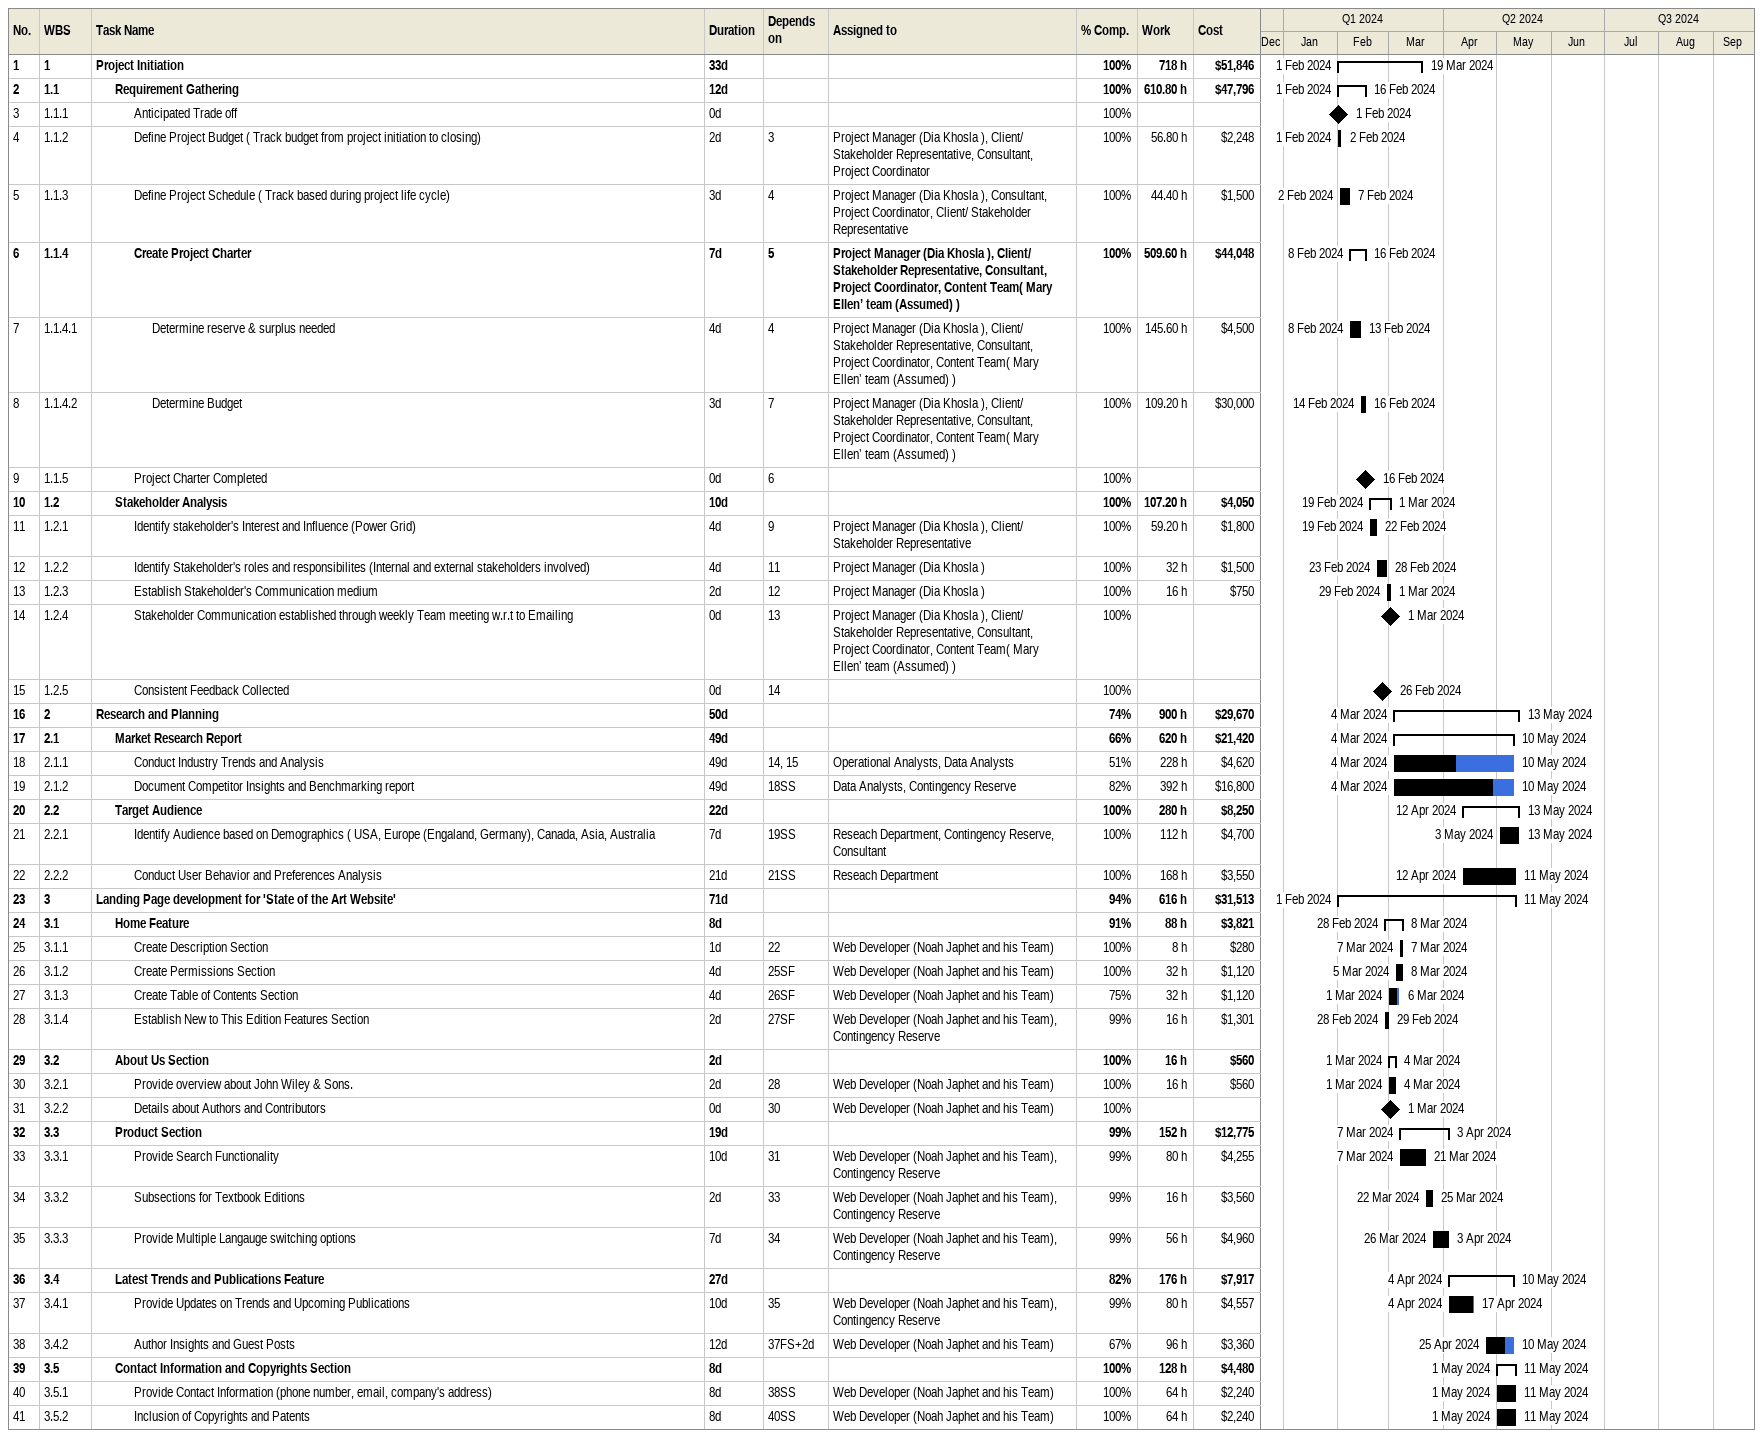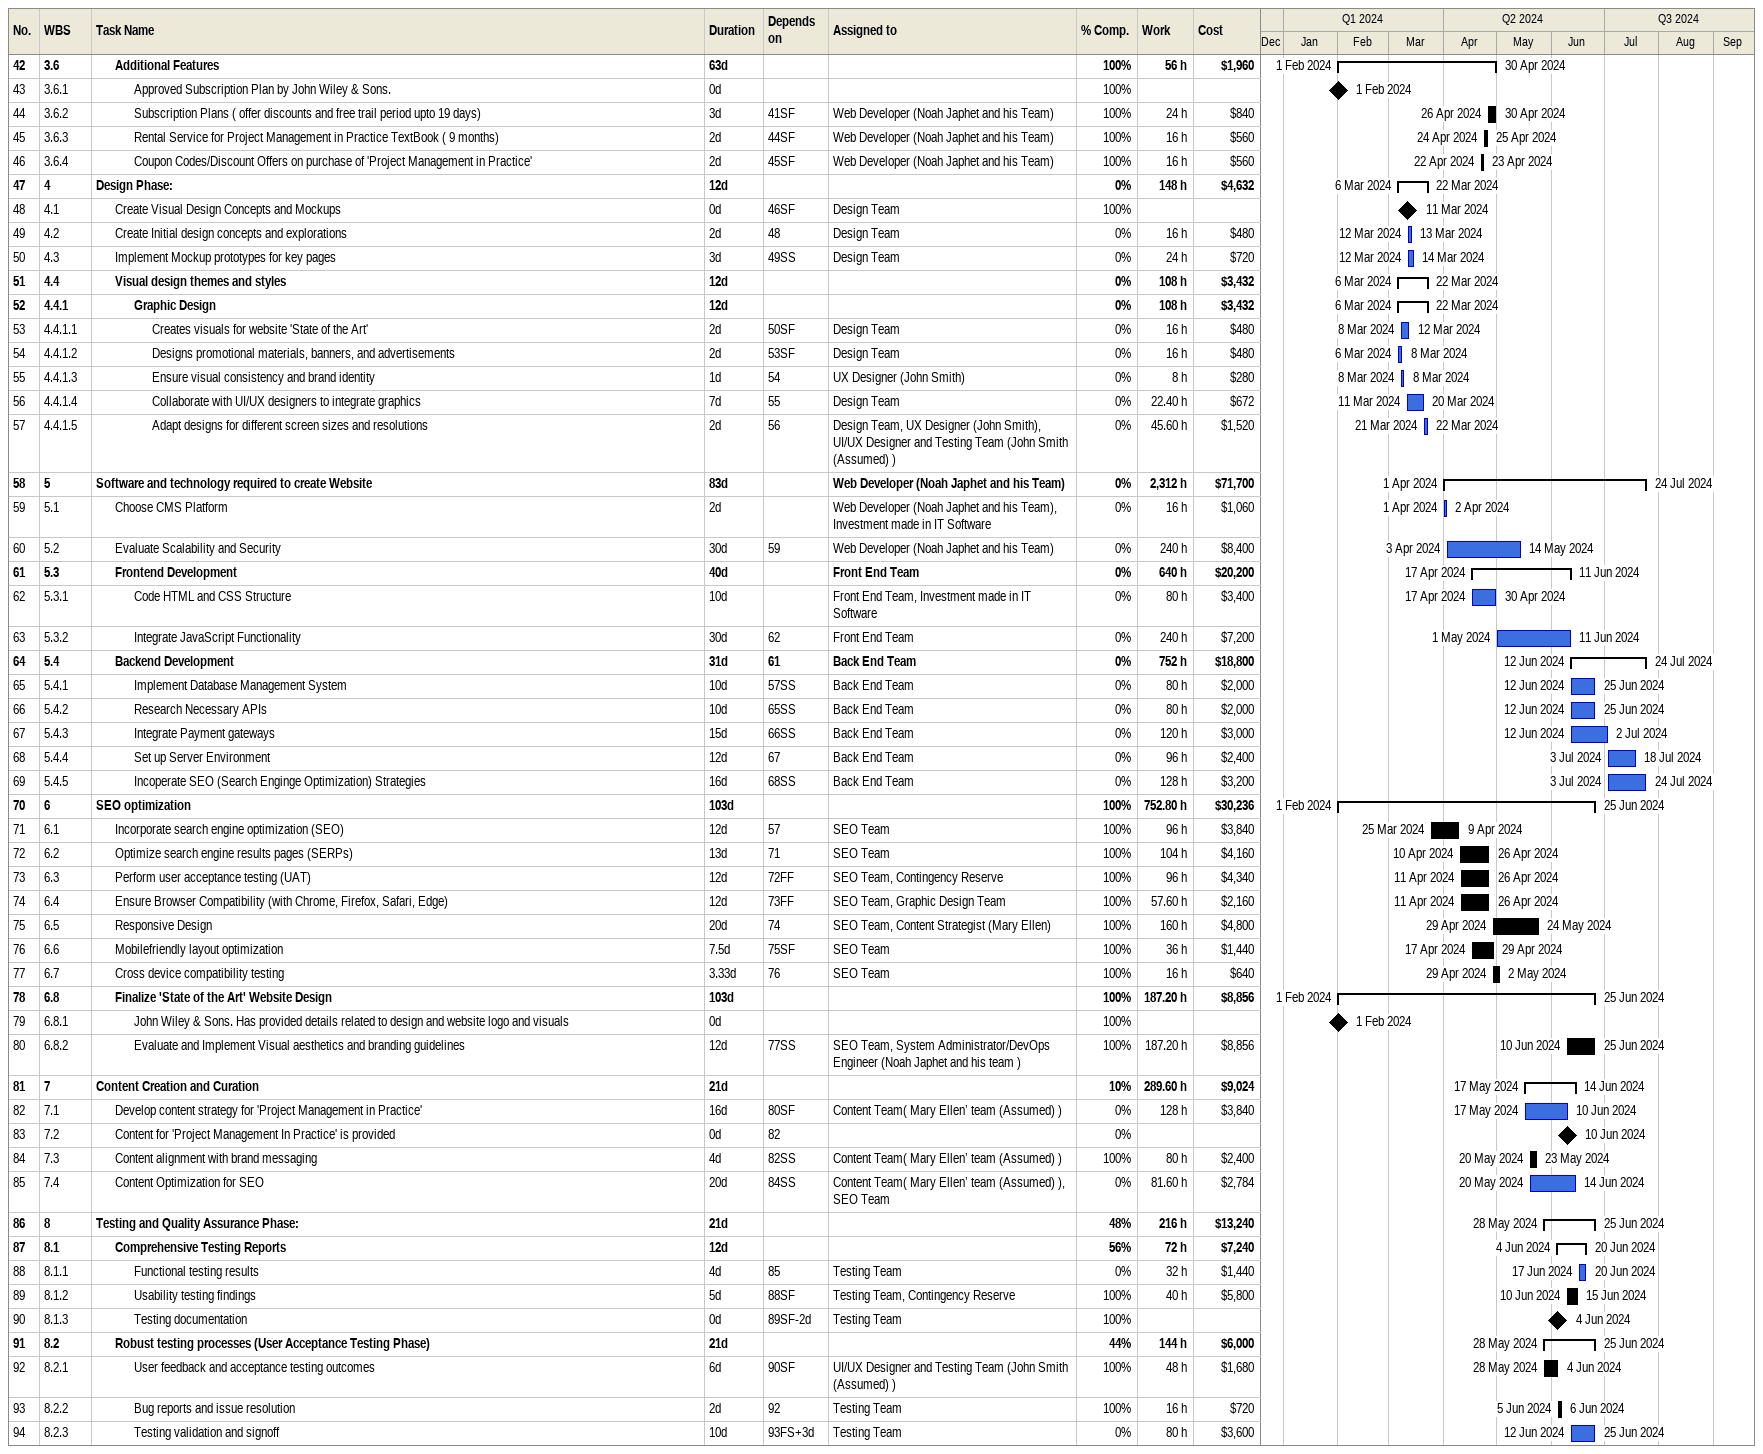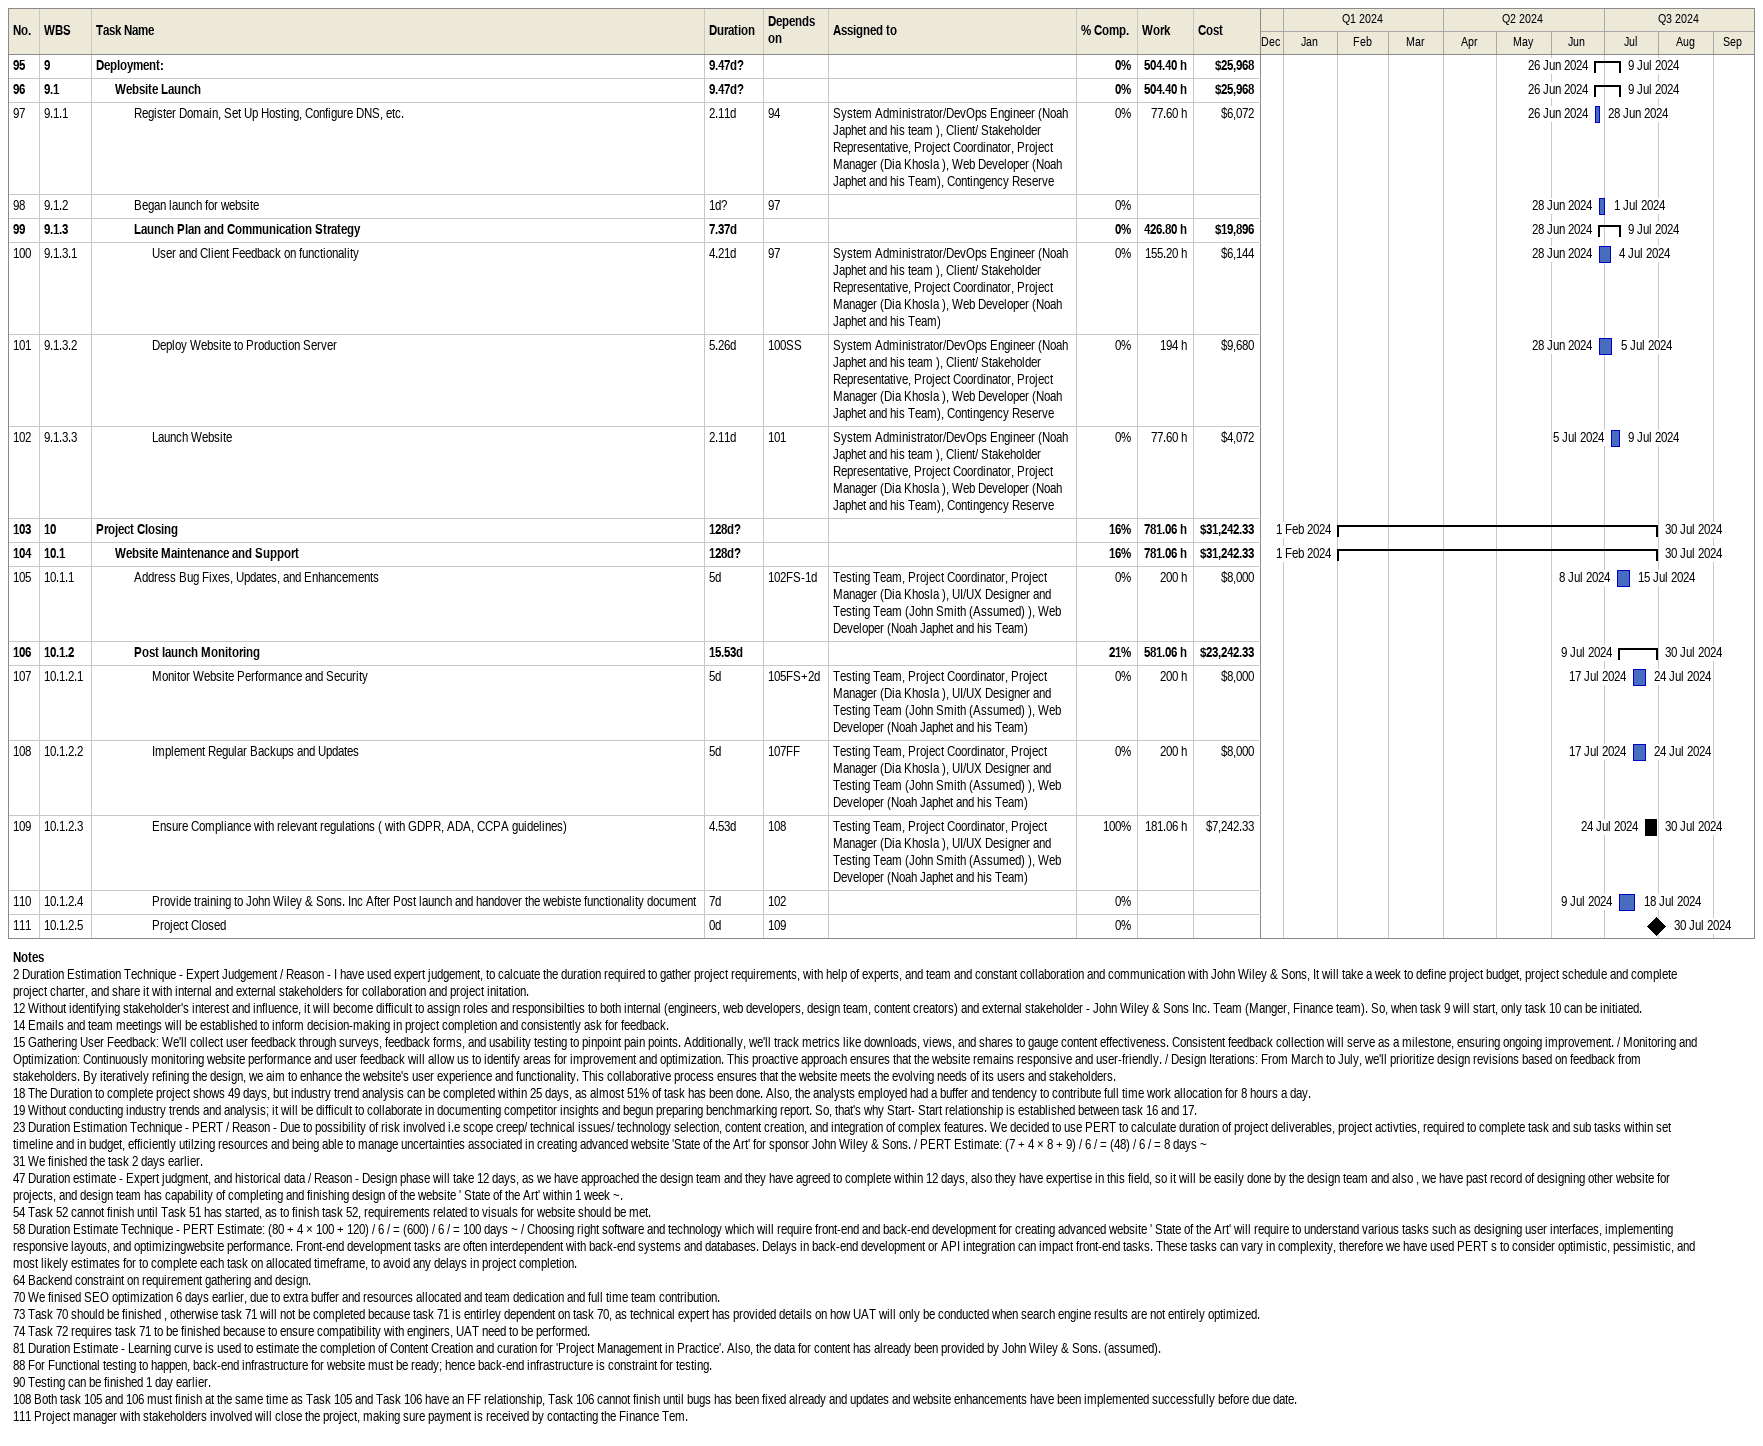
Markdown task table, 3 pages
| ID | WBS | Task | Duration | Start | Finish | Predecessors | Resources | % complete | Work (h) | Cost ($) |
|---|---|---|---|---|---|---|---|---|---|---|
| 1 | 1 | **Project Initiation** | 33d | 2024-02-01 | 2024-03-19 |  |  | 100 | 718 | 51846 |
| 2 | 1.1 | **Requirement Gathering** | 12d | 2024-02-01 | 2024-02-16 |  |  | 100 | 610.80 | 47796 |
| 3 | 1.1.1 | Anticipated Trade off | 0d | 2024-02-01 | 2024-02-01 |  |  | 100 |  |  |
| 4 | 1.1.2 | Define Project Budget ( Track budget from project initiation to closing) | 2d | 2024-02-01 | 2024-02-02 | 3 | Project Manager (Dia Khosla ), Client/ Stakeholder Representative, Consultant, Project Coordinator | 100 | 56.80 | 2248 |
| 5 | 1.1.3 | Define Project Schedule ( Track based during project life cycle) | 3d | 2024-02-02 | 2024-02-07 | 4 | Project Manager (Dia Khosla ), Consultant, Project Coordinator, Client/ Stakeholder Representative | 100 | 44.40 | 1500 |
| 6 | 1.1.4 | **Create Project Charter** | 7d | 2024-02-08 | 2024-02-16 | 5 | Project Manager (Dia Khosla ), Client/ Stakeholder Representative, Consultant, Project Coordinator, Content Team( Mary Ellen’ team (Assumed) ) | 100 | 509.60 | 44048 |
| 7 | 1.1.4.1 | Determine reserve & surplus needed | 4d | 2024-02-08 | 2024-02-13 | 4 | Project Manager (Dia Khosla ), Client/ Stakeholder Representative, Consultant, Project Coordinator, Content Team( Mary Ellen’ team (Assumed) ) | 100 | 145.60 | 4500 |
| 8 | 1.1.4.2 | Determine Budget | 3d | 2024-02-14 | 2024-02-16 | 7 | Project Manager (Dia Khosla ), Client/ Stakeholder Representative, Consultant, Project Coordinator, Content Team( Mary Ellen’ team (Assumed) ) | 100 | 109.20 | 30000 |
| 9 | 1.1.5 | Project Charter Completed | 0d | 2024-02-16 | 2024-02-16 | 6 |  | 100 |  |  |
| 10 | 1.2 | **Stakeholder Analysis** | 10d | 2024-02-19 | 2024-03-01 |  |  | 100 | 107.20 | 4050 |
| 11 | 1.2.1 | Identify stakeholder's Interest and Influence (Power Grid) | 4d | 2024-02-19 | 2024-02-22 | 9 | Project Manager (Dia Khosla ), Client/ Stakeholder Representative | 100 | 59.20 | 1800 |
| 12 | 1.2.2 | Identify Stakeholder's roles and responsibilites (Internal and external stakeholders involved) | 4d | 2024-02-23 | 2024-02-28 | 11 | Project Manager (Dia Khosla ) | 100 | 32 | 1500 |
| 13 | 1.2.3 | Establish Stakeholder's Communication medium | 2d | 2024-02-29 | 2024-03-01 | 12 | Project Manager (Dia Khosla ) | 100 | 16 | 750 |
| 14 | 1.2.4 | Stakeholder Communication established through weekly Team meeting w.r.t to Emailing | 0d | 2024-03-01 | 2024-03-01 | 13 | Project Manager (Dia Khosla ), Client/ Stakeholder Representative, Consultant, Project Coordinator, Content Team( Mary Ellen’ team (Assumed) ) | 100 |  |  |
| 15 | 1.2.5 | Consistent Feedback Collected | 0d | 2024-02-26 | 2024-02-26 | 14 |  | 100 |  |  |
| 16 | 2 | **Research and Planning** | 50d | 2024-03-04 | 2024-05-13 |  |  | 74 | 900 | 29670 |
| 17 | 2.1 | **Market Research Report** | 49d | 2024-03-04 | 2024-05-10 |  |  | 66 | 620 | 21420 |
| 18 | 2.1.1 | Conduct Industry Trends and Analysis | 49d | 2024-03-04 | 2024-05-10 | 14, 15 | Operational Analysts, Data Analysts | 51 | 228 | 4620 |
| 19 | 2.1.2 | Document Competitor Insights and Benchmarking report | 49d | 2024-03-04 | 2024-05-10 | 18SS | Data Analysts, Contingency Reserve | 82 | 392 | 16800 |
| 20 | 2.2 | **Target Audience** | 22d | 2024-04-12 | 2024-05-13 |  |  | 100 | 280 | 8250 |
| 21 | 2.2.1 | Identify Audience based on Demographics ( USA, Europe (Engaland, Germany), Canada, Asia, Australia | 7d | 2024-05-03 | 2024-05-13 | 19SS | Reseach Department, Contingency Reserve, Consultant | 100 | 112 | 4700 |
| 22 | 2.2.2 | Conduct User Behavior and Preferences Analysis | 21d | 2024-04-12 | 2024-05-11 | 21SS | Reseach Department | 100 | 168 | 3550 |
| 23 | 3 | **Landing Page development for 'State of the Art Website'** | 71d | 2024-02-01 | 2024-05-11 |  |  | 94 | 616 | 31513 |
| 24 | 3.1 | **Home Feature** | 8d | 2024-02-28 | 2024-03-08 |  |  | 91 | 88 | 3821 |
| 25 | 3.1.1 | Create Description Section | 1d | 2024-03-07 | 2024-03-07 | 22 | Web Developer (Noah Japhet and his Team) | 100 | 8 | 280 |
| 26 | 3.1.2 | Create Permissions Section | 4d | 2024-03-05 | 2024-03-08 | 25SF | Web Developer (Noah Japhet and his Team) | 100 | 32 | 1120 |
| 27 | 3.1.3 | Create Table of Contents Section | 4d | 2024-03-01 | 2024-03-06 | 26SF | Web Developer (Noah Japhet and his Team) | 75 | 32 | 1120 |
| 28 | 3.1.4 | Establish New to This Edition Features Section | 2d | 2024-02-28 | 2024-02-29 | 27SF | Web Developer (Noah Japhet and his Team), Contingency Reserve | 99 | 16 | 1301 |
| 29 | 3.2 | **About Us Section** | 2d | 2024-03-01 | 2024-03-04 |  |  | 100 | 16 | 560 |
| 30 | 3.2.1 | Provide overview about John Wiley & Sons. | 2d | 2024-03-01 | 2024-03-04 | 28 | Web Developer (Noah Japhet and his Team) | 100 | 16 | 560 |
| 31 | 3.2.2 | Details about Authors and Contributors | 0d | 2024-03-01 | 2024-03-01 | 30 | Web Developer (Noah Japhet and his Team) | 100 |  |  |
| 32 | 3.3 | **Product Section** | 19d | 2024-03-07 | 2024-04-03 |  |  | 99 | 152 | 12775 |
| 33 | 3.3.1 | Provide Search Functionality | 10d | 2024-03-07 | 2024-03-21 | 31 | Web Developer (Noah Japhet and his Team), Contingency Reserve | 99 | 80 | 4255 |
| 34 | 3.3.2 | Subsections for Textbook Editions | 2d | 2024-03-22 | 2024-03-25 | 33 | Web Developer (Noah Japhet and his Team), Contingency Reserve | 99 | 16 | 3560 |
| 35 | 3.3.3 | Provide Multiple Langauge switching options | 7d | 2024-03-26 | 2024-04-03 | 34 | Web Developer (Noah Japhet and his Team), Contingency Reserve | 99 | 56 | 4960 |
| 36 | 3.4 | **Latest Trends and Publications Feature** | 27d | 2024-04-04 | 2024-05-10 |  |  | 82 | 176 | 7917 |
| 37 | 3.4.1 | Provide Updates on Trends and Upcoming Publications | 10d | 2024-04-04 | 2024-04-17 | 35 | Web Developer (Noah Japhet and his Team), Contingency Reserve | 99 | 80 | 4557 |
| 38 | 3.4.2 | Author Insights and Guest Posts | 12d | 2024-04-25 | 2024-05-10 | 37FS+2d | Web Developer (Noah Japhet and his Team) | 67 | 96 | 3360 |
| 39 | 3.5 | **Contact Information and Copyrights Section** | 8d | 2024-05-01 | 2024-05-11 |  |  | 100 | 128 | 4480 |
| 40 | 3.5.1 | Provide Contact Information (phone number, email, company's address) | 8d | 2024-05-01 | 2024-05-11 | 38SS | Web Developer (Noah Japhet and his Team) | 100 | 64 | 2240 |
| 41 | 3.5.2 | Inclusion of Copyrights and Patents | 8d | 2024-05-01 | 2024-05-11 | 40SS | Web Developer (Noah Japhet and his Team) | 100 | 64 | 2240 |
| 42 | 3.6 | **Additional Features** | 63d | 2024-02-01 | 2024-04-30 |  |  | 100 | 56 | 1960 |
| 43 | 3.6.1 | Approved Subscription Plan by John Wiley & Sons. | 0d | 2024-02-01 | 2024-02-01 |  |  | 100 |  |  |
| 44 | 3.6.2 | Subscription Plans ( offer discounts and free trail period upto 19 days) | 3d | 2024-04-26 | 2024-04-30 | 41SF | Web Developer (Noah Japhet and his Team) | 100 | 24 | 840 |
| 45 | 3.6.3 | Rental Service for Project Management in Practice TextBook ( 9 months) | 2d | 2024-04-24 | 2024-04-25 | 44SF | Web Developer (Noah Japhet and his Team) | 100 | 16 | 560 |
| 46 | 3.6.4 | Coupon Codes/Discount Offers on purchase of 'Project Management in Practice' | 2d | 2024-04-22 | 2024-04-23 | 45SF | Web Developer (Noah Japhet and his Team) | 100 | 16 | 560 |
| 47 | 4 | **Design Phase:** | 12d | 2024-03-06 | 2024-03-22 |  |  | 0 | 148 | 4632 |
| 48 | 4.1 | Create Visual Design Concepts and Mockups | 0d | 2024-03-11 | 2024-03-11 | 46SF | Design Team | 100 |  |  |
| 49 | 4.2 | Create Initial design concepts and explorations | 2d | 2024-03-12 | 2024-03-13 | 48 | Design Team | 0 | 16 | 480 |
| 50 | 4.3 | Implement Mockup prototypes for key pages | 3d | 2024-03-12 | 2024-03-14 | 49SS | Design Team | 0 | 24 | 720 |
| 51 | 4.4 | **Visual design themes and styles** | 12d | 2024-03-06 | 2024-03-22 |  |  | 0 | 108 | 3432 |
| 52 | 4.4.1 | **Graphic Design** | 12d | 2024-03-06 | 2024-03-22 |  |  | 0 | 108 | 3432 |
| 53 | 4.4.1.1 | Creates visuals for website 'State of the Art' | 2d | 2024-03-08 | 2024-03-12 | 50SF | Design Team | 0 | 16 | 480 |
| 54 | 4.4.1.2 | Designs promotional materials, banners, and advertisements | 2d | 2024-03-06 | 2024-03-08 | 53SF | Design Team | 0 | 16 | 480 |
| 55 | 4.4.1.3 | Ensure visual consistency and brand identity | 1d | 2024-03-08 | 2024-03-08 | 54 | UX Designer (John Smith) | 0 | 8 | 280 |
| 56 | 4.4.1.4 | Collaborate with UI/UX designers to integrate graphics | 7d | 2024-03-11 | 2024-03-20 | 55 | Design Team | 0 | 22.40 | 672 |
| 57 | 4.4.1.5 | Adapt designs for different screen sizes and resolutions | 2d | 2024-03-21 | 2024-03-22 | 56 | Design Team, UX Designer (John Smith), UI/UX Designer and Testing Team (John Smith (Assumed) ) | 0 | 45.60 | 1520 |
| 58 | 5 | **Software and technology required to create Website** | 83d | 2024-04-01 | 2024-07-24 |  | Web Developer (Noah Japhet and his Team) | 0 | 2312 | 71700 |
| 59 | 5.1 | Choose CMS Platform | 2d | 2024-04-01 | 2024-04-02 |  | Web Developer (Noah Japhet and his Team), Investment made in IT Software | 0 | 16 | 1060 |
| 60 | 5.2 | Evaluate Scalability and Security | 30d | 2024-04-03 | 2024-05-14 | 59 | Web Developer (Noah Japhet and his Team) | 0 | 240 | 8400 |
| 61 | 5.3 | **Frontend Development** | 40d | 2024-04-17 | 2024-06-11 |  | Front End Team | 0 | 640 | 20200 |
| 62 | 5.3.1 | Code HTML and CSS Structure | 10d | 2024-04-17 | 2024-04-30 |  | Front End Team, Investment made in IT Software | 0 | 80 | 3400 |
| 63 | 5.3.2 | Integrate JavaScript Functionality | 30d | 2024-05-01 | 2024-06-11 | 62 | Front End Team | 0 | 240 | 7200 |
| 64 | 5.4 | **Backend Development** | 31d | 2024-06-12 | 2024-07-24 | 61 | Back End Team | 0 | 752 | 18800 |
| 65 | 5.4.1 | Implement Database Management System | 10d | 2024-06-12 | 2024-06-25 | 57SS | Back End Team | 0 | 80 | 2000 |
| 66 | 5.4.2 | Research Necessary APIs | 10d | 2024-06-12 | 2024-06-25 | 65SS | Back End Team | 0 | 80 | 2000 |
| 67 | 5.4.3 | Integrate Payment gateways | 15d | 2024-06-12 | 2024-07-02 | 66SS | Back End Team | 0 | 120 | 3000 |
| 68 | 5.4.4 | Set up Server Environment | 12d | 2024-07-03 | 2024-07-18 | 67 | Back End Team | 0 | 96 | 2400 |
| 69 | 5.4.5 | Incoperate SEO (Search Enginge Optimization) Strategies | 16d | 2024-07-03 | 2024-07-24 | 68SS | Back End Team | 0 | 128 | 3200 |
| 70 | 6 | **SEO optimization** | 103d | 2024-02-01 | 2024-06-25 |  |  | 100 | 752.80 | 30236 |
| 71 | 6.1 | Incorporate search engine optimization (SEO) | 12d | 2024-03-25 | 2024-04-09 | 57 | SEO Team | 100 | 96 | 3840 |
| 72 | 6.2 | Optimize search engine results pages (SERPs) | 13d | 2024-04-10 | 2024-04-26 | 71 | SEO Team | 100 | 104 | 4160 |
| 73 | 6.3 | Perform user acceptance testing (UAT) | 12d | 2024-04-11 | 2024-04-26 | 72FF | SEO Team, Contingency Reserve | 100 | 96 | 4340 |
| 74 | 6.4 | Ensure Browser Compatibility (with Chrome, Firefox, Safari, Edge) | 12d | 2024-04-11 | 2024-04-26 | 73FF | SEO Team, Graphic Design Team | 100 | 57.60 | 2160 |
| 75 | 6.5 | Responsive Design | 20d | 2024-04-29 | 2024-05-24 | 74 | SEO Team, Content Strategist (Mary Ellen) | 100 | 160 | 4800 |
| 76 | 6.6 | Mobilefriendly layout optimization | 7.5d | 2024-04-17 | 2024-04-29 | 75SF | SEO Team | 100 | 36 | 1440 |
| 77 | 6.7 | Cross device compatibility testing | 3.33d | 2024-04-29 | 2024-05-02 | 76 | SEO Team | 100 | 16 | 640 |
| 78 | 6.8 | **Finalize 'State of the Art' Website Design** | 103d | 2024-02-01 | 2024-06-25 |  |  | 100 | 187.20 | 8856 |
| 79 | 6.8.1 | John Wiley & Sons. Has provided details related to design and website logo and visuals | 0d | 2024-02-01 | 2024-02-01 |  |  | 100 |  |  |
| 80 | 6.8.2 | Evaluate and Implement Visual aesthetics and branding guidelines | 12d | 2024-06-10 | 2024-06-25 | 77SS | SEO Team, System Administrator/DevOps Engineer (Noah Japhet and his team ) | 100 | 187.20 | 8856 |
| 81 | 7 | **Content Creation and Curation** | 21d | 2024-05-17 | 2024-06-14 |  |  | 10 | 289.60 | 9024 |
| 82 | 7.1 | Develop content strategy for 'Project Management in Practice' | 16d | 2024-05-17 | 2024-06-10 | 80SF | Content Team( Mary Ellen’ team (Assumed) ) | 0 | 128 | 3840 |
| 83 | 7.2 | Content for 'Project Management In Practice' is provided | 0d | 2024-06-10 | 2024-06-10 | 82 |  | 0 |  |  |
| 84 | 7.3 | Content alignment with brand messaging | 4d | 2024-05-20 | 2024-05-23 | 82SS | Content Team( Mary Ellen’ team (Assumed) ) | 100 | 80 | 2400 |
| 85 | 7.4 | Content Optimization for SEO | 20d | 2024-05-20 | 2024-06-14 | 84SS | Content Team( Mary Ellen’ team (Assumed) ), SEO Team | 0 | 81.60 | 2784 |
| 86 | 8 | **Testing and Quality Assurance Phase:** | 21d | 2024-05-28 | 2024-06-25 |  |  | 48 | 216 | 13240 |
| 87 | 8.1 | **Comprehensive Testing Reports** | 12d | 2024-06-04 | 2024-06-20 |  |  | 56 | 72 | 7240 |
| 88 | 8.1.1 | Functional testing results | 4d | 2024-06-17 | 2024-06-20 | 85 | Testing Team | 0 | 32 | 1440 |
| 89 | 8.1.2 | Usability testing findings | 5d | 2024-06-10 | 2024-06-15 | 88SF | Testing Team, Contingency Reserve | 100 | 40 | 5800 |
| 90 | 8.1.3 | Testing documentation | 0d | 2024-06-04 | 2024-06-04 | 89SF-2d | Testing Team | 100 |  |  |
| 91 | 8.2 | **Robust testing processes (User Acceptance Testing Phase)** | 21d | 2024-05-28 | 2024-06-25 |  |  | 44 | 144 | 6000 |
| 92 | 8.2.1 | User feedback and acceptance testing outcomes | 6d | 2024-05-28 | 2024-06-04 | 90SF | UI/UX Designer and Testing Team (John Smith (Assumed) ) | 100 | 48 | 1680 |
| 93 | 8.2.2 | Bug reports and issue resolution | 2d | 2024-06-05 | 2024-06-06 | 92 | Testing Team | 100 | 16 | 720 |
| 94 | 8.2.3 | Testing validation and signoff | 10d | 2024-06-12 | 2024-06-25 | 93FS+3d | Testing Team | 0 | 80 | 3600 |
| 95 | 9 | **Deployment:** | 9.47d? | 2024-06-26 | 2024-07-09 |  |  | 0 | 504.40 | 25968 |
| 96 | 9.1 | **Website Launch** | 9.47d? | 2024-06-26 | 2024-07-09 |  |  | 0 | 504.40 | 25968 |
| 97 | 9.1.1 | Register Domain, Set Up Hosting, Configure DNS, etc. | 2.11d | 2024-06-26 | 2024-06-28 | 94 | System Administrator/DevOps Engineer (Noah Japhet and his team ), Client/ Stakeholder Representative, Project Coordinator, Project Manager (Dia Khosla ), Web Developer (Noah Japhet and his Team), Contingency Reserve | 0 | 77.60 | 6072 |
| 98 | 9.1.2 | Began launch for website | 1d? | 2024-06-28 | 2024-07-01 | 97 |  | 0 |  |  |
| 99 | 9.1.3 | **Launch Plan and Communication Strategy** | 7.37d | 2024-06-28 | 2024-07-09 |  |  | 0 | 426.80 | 19896 |
| 100 | 9.1.3.1 | User and Client Feedback on functionality | 4.21d | 2024-06-28 | 2024-07-04 | 97 | System Administrator/DevOps Engineer (Noah Japhet and his team ), Client/ Stakeholder Representative, Project Coordinator, Project Manager (Dia Khosla ), Web Developer (Noah Japhet and his Team) | 0 | 155.20 | 6144 |
| 101 | 9.1.3.2 | Deploy Website to Production Server | 5.26d | 2024-06-28 | 2024-07-05 | 100SS | System Administrator/DevOps Engineer (Noah Japhet and his team ), Client/ Stakeholder Representative, Project Coordinator, Project Manager (Dia Khosla ), Web Developer (Noah Japhet and his Team), Contingency Reserve | 0 | 194 | 9680 |
| 102 | 9.1.3.3 | Launch Website | 2.11d | 2024-07-05 | 2024-07-09 | 101 | System Administrator/DevOps Engineer (Noah Japhet and his team ), Client/ Stakeholder Representative, Project Coordinator, Project Manager (Dia Khosla ), Web Developer (Noah Japhet and his Team), Contingency Reserve | 0 | 77.60 | 4072 |
| 103 | 10 | **Project Closing** | 128d? | 2024-02-01 | 2024-07-30 |  |  | 16 | 781.06 | 31242.33 |
| 104 | 10.1 | **Website Maintenance and Support** | 128d? | 2024-02-01 | 2024-07-30 |  |  | 16 | 781.06 | 31242.33 |
| 105 | 10.1.1 | Address Bug Fixes, Updates, and Enhancements | 5d | 2024-07-08 | 2024-07-15 | 102FS-1d | Testing Team, Project Coordinator, Project Manager (Dia Khosla ), UI/UX Designer and Testing Team (John Smith (Assumed) ), Web Developer (Noah Japhet and his Team) | 0 | 200 | 8000 |
| 106 | 10.1.2 | **Post launch Monitoring** | 15.53d | 2024-07-09 | 2024-07-30 |  |  | 21 | 581.06 | 23242.33 |
| 107 | 10.1.2.1 | Monitor Website Performance and Security | 5d | 2024-07-17 | 2024-07-24 | 105FS+2d | Testing Team, Project Coordinator, Project Manager (Dia Khosla ), UI/UX Designer and Testing Team (John Smith (Assumed) ), Web Developer (Noah Japhet and his Team) | 0 | 200 | 8000 |
| 108 | 10.1.2.2 | Implement Regular Backups and Updates | 5d | 2024-07-17 | 2024-07-24 | 107FF | Testing Team, Project Coordinator, Project Manager (Dia Khosla ), UI/UX Designer and Testing Team (John Smith (Assumed) ), Web Developer (Noah Japhet and his Team) | 0 | 200 | 8000 |
| 109 | 10.1.2.3 | Ensure Compliance with relevant regulations ( with GDPR, ADA, CCPA guidelines) | 4.53d | 2024-07-24 | 2024-07-30 | 108 | Testing Team, Project Coordinator, Project Manager (Dia Khosla ), UI/UX Designer and Testing Team (John Smith (Assumed) ), Web Developer (Noah Japhet and his Team) | 100 | 181.06 | 7242.33 |
| 110 | 10.1.2.4 | Provide training to John Wiley & Sons. Inc After Post launch and handover the webiste functionality document | 7d | 2024-07-09 | 2024-07-18 | 102 |  | 0 |  |  |
| 111 | 10.1.2.5 | Project Closed | 0d | 2024-07-30 | 2024-07-30 | 109 |  | 0 |  |  |

Notes
- 2: Duration Estimation Technique - Expert Judgement / Reason - I have used expert judgement, to calcuate the duration required to gather project requirements, with help of experts, and team and constant collaboration and communication with John Wiley & Sons, It will take a week to define project budget, project schedule and complete project charter, and share it with internal and external stakeholders for collaboration and project initation.
- 12: Without identifying stakeholder's interest and influence, it will become difficult to assign roles and responsibilties to both internal (engineers, web developers, design team, content creators) and external stakeholder - John Wiley & Sons Inc. Team (Manger, Finance team). So, when task 9 will start, only task 10 can be initiated.
- 14: Emails and team meetings will be established to inform decision-making in project completion and consistently ask for feedback.
- 15: Gathering User Feedback: We'll collect user feedback through surveys, feedback forms, and usability testing to pinpoint pain points. Additionally, we'll track metrics like downloads, views, and shares to gauge content effectiveness. Consistent feedback collection will serve as a milestone, ensuring ongoing improvement. / Monitoring and Optimization: Continuously monitoring website performance and user feedback will allow us to identify areas for improvement and optimization. This proactive approach ensures that the website remains responsive and user-friendly. / Design Iterations: From March to July, we'll prioritize design revisions based on feedback from stakeholders. By iteratively refining the design, we aim to enhance the website's user experience and functionality. This collaborative process ensures that the website meets the evolving needs of its users and stakeholders.
- 18: The Duration to complete project shows 49 days, but industry trend analysis can be completed within 25 days, as almost 51% of task has been done. Also, the analysts employed had a buffer and tendency to contribute full time work allocation for 8 hours a day.
- 19: Without conducting industry trends and analysis; it will be difficult to collaborate in documenting competitor insights and begun preparing benchmarking report. So, that's why Start- Start relationship is established between task 16 and 17.
- 23: Duration Estimation Technique - PERT / Reason - Due to possibility of risk involved i.e scope creep/ technical issues/ technology selection, content creation, and integration of complex features. We decided to use PERT to calculate duration of project deliverables, project activties, required to complete task and sub tasks within set timeline and in budget, efficiently utilzing resources and being able to manage uncertainties associated in creating advanced website 'State of the Art' for sponsor John Wiley & Sons. / PERT Estimate: (7 + 4 × 8 + 9) / 6 / = (48) / 6 / = 8 days ~
- 31: We finished the task 2 days earlier.
- 47: Duration estimate - Expert judgment, and historical data / Reason - Design phase will take 12 days, as we have approached the design team and they have agreed to complete within 12 days, also they have expertise in this field, so it will be easily done by the design team and also , we have past record of designing other website for projects, and design team has capability of completing and finishing design of the website ' State of the Art' within 1 week ~.
- 54: Task 52 cannot finish until Task 51 has started, as to finish task 52, requirements related to visuals for website should be met.
- 58: Duration Estimate Technique - PERT Estimate: (80 + 4 × 100 + 120) / 6 / = (600) / 6 / = 100 days ~ / Choosing right software and technology which will require front-end and back-end development for creating advanced website ' State of the Art' will require to understand various tasks such as designing user interfaces, implementing responsive layouts, and optimizingwebsite performance. Front-end development tasks are often interdependent with back-end systems and databases. Delays in back-end development or API integration can impact front-end tasks. These tasks can vary in complexity, therefore we have used PERT s to consider optimistic, pessimistic, and most likely estimates for to complete each task on allocated timeframe, to avoid any delays in project completion.
- 64: Backend constraint on requirement gathering and design.
- 70: We finised SEO optimization 6 days earlier, due to extra buffer and resources allocated and team dedication and full time team contribution.
- 73: Task 70 should be finished , otherwise task 71 will not be completed because task 71 is entirley dependent on task 70, as technical expert has provided details on how UAT will only be conducted when search engine results are not entirely optimized.
- 74: Task 72 requires task 71 to be finished because to ensure compatibility with enginers, UAT need to be performed.
- 81: Duration Estimate - Learning curve is used to estimate the completion of Content Creation and curation for 'Project Management in Practice'. Also, the data for content has already been provided by John Wiley & Sons. (assumed).
- 88: For Functional testing to happen, back-end infrastructure for website must be ready; hence back-end infrastructure is constraint for testing.
- 90: Testing can be finished 1 day earlier.
- 108: Both task 105 and 106 must finish at the same time as Task 105 and Task 106 have an FF relationship, Task 106 cannot finish until bugs has been fixed already and updates and website enhancements have been implemented successfully before due date.
- 111: Project manager with stakeholders involved will close the project, making sure payment is received by contacting the Finance Tem.
